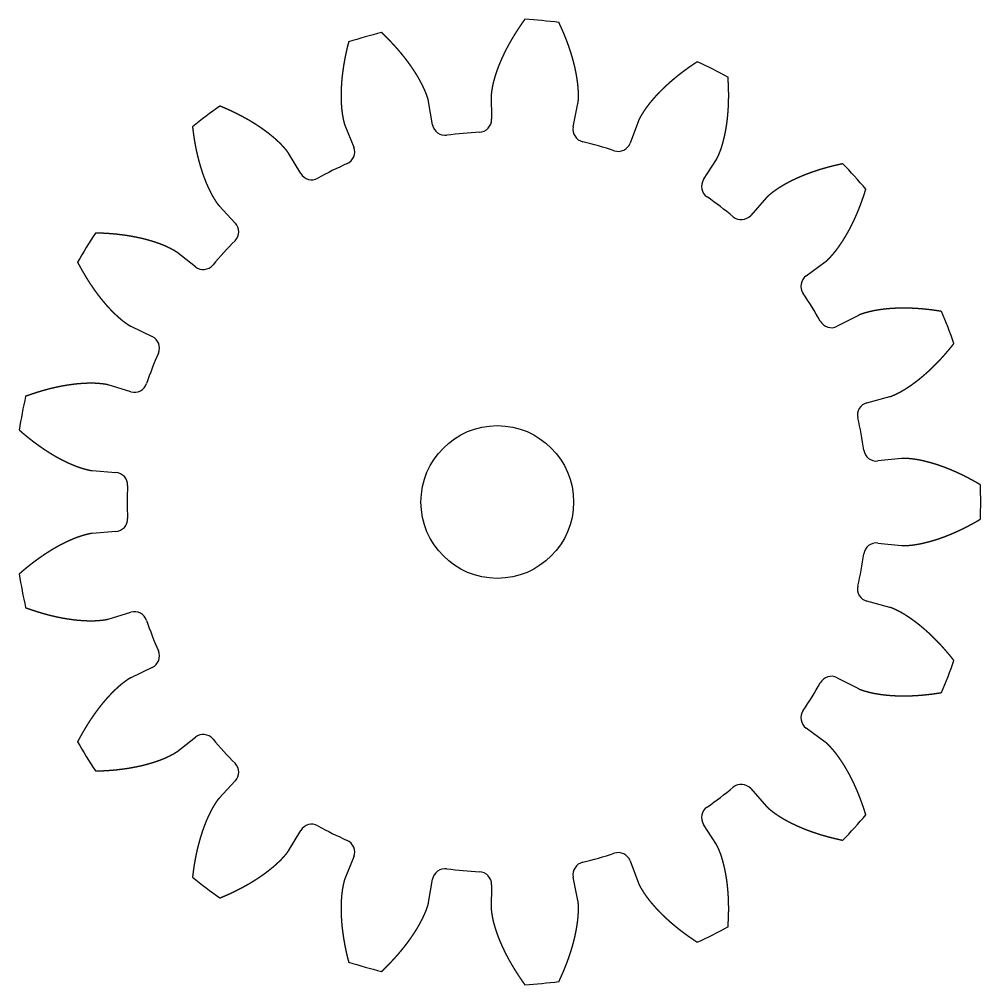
# Model space of a CAD drawing. Header units: millimetres. Extents: x -18.8 to 19, y -19 to 19.
import ezdxf

# ---------------------------------------------------------------- set-up
doc = ezdxf.new("R2010")
doc.units = ezdxf.units.MM
doc.layers.get('0').update_dxf_attribs({"linetype": 'CONTINUOUS'})

msp = doc.modelspace()

# ---------------------------------------------------------------- linework, layer by layer
for p, q in [((-0.238, 15.973), (-0.225, 15.039)), ((-2.542, 14.824), (-2.701, 15.745)), ((2.984, 14.741), (3.169, 15.657)), ((-5.992, 14.808), (-5.642, 13.942)), ((5.548, 14.98), (5.223, 14.105)), ((-7.726, 12.905), (-8.206, 13.706)), ((8.108, 12.668), (8.611, 13.455)), ((10.585, 11.965), (9.965, 11.265)), ((-10.937, 11.644), (-10.298, 10.962)), ((-11.866, 9.242), (-12.603, 9.816)), ((12.137, 8.883), (12.89, 9.436)), ((14.192, 7.333), (13.362, 6.905)), ((-14.405, 6.907), (-13.562, 6.502)), ((-14.403, 4.332), (-15.298, 4.6)), ((14.526, 3.899), (15.428, 4.142)), ((15.883, 1.711), (14.954, 1.612)), ((-15.927, 1.237), (-14.995, 1.164)), ((-14.995, -1.164), (-15.927, -1.237)), ((14.954, -1.612), (15.883, -1.711)), ((15.428, -4.142), (14.526, -3.899)), ((-15.298, -4.6), (-14.403, -4.332)), ((-13.562, -6.502), (-14.405, -6.907)), ((13.362, -6.905), (14.192, -7.333)), ((12.89, -9.436), (12.137, -8.883)), ((-12.603, -9.816), (-11.866, -9.242)), ((-10.298, -10.962), (-10.937, -11.644)), ((9.965, -11.265), (10.585, -11.965)), ((8.611, -13.455), (8.108, -12.668)), ((-8.206, -13.706), (-7.726, -12.905)), ((-5.642, -13.942), (-5.992, -14.808)), ((5.223, -14.105), (5.548, -14.98)), ((3.169, -15.657), (2.984, -14.741)), ((-2.701, -15.745), (-2.542, -14.824)), ((-0.225, -15.039), (-0.238, -15.973))]:
    msp.add_line(p, q)
msp.add_circle((0, 0), 3)
for centre, radius, start, end in [((0, 0), 19, 82.6732, 86.7386), ((0, 0), 19, 103.8496, 107.9151), ((0, 0), 19, 61.4967, 65.5621), ((0, 0), 19, 125.0261, 129.0916), ((-2.05, 14.909), 0.5, 189.7768, 277.8277), ((-0.725, 15.032), 0.5, -87.2394, 0.8115), ((0, 0), 14.549, 92.7606, 97.8277), ((3.475, 14.643), 0.5, 168.6003, 256.6512), ((0, 0), 14.549, 71.5841, 76.6512), ((4.754, 14.279), 0.5, 251.5841, 339.635), ((-6.106, 13.755), 0.5, -66.063, 21.9879), ((0, 0), 14.549, 113.937, 119.0041), ((0, 0), 19, 40.3202, 44.3857), ((-7.297, 13.162), 0.5, 210.9532, 299.0041), ((8.529, 12.399), 0.5, 147.4238, 235.4747), ((0, 0), 14.549, 50.4076, 55.4747), ((9.591, 11.597), 0.5, 230.4076, 318.4585), ((-10.662, 10.62), 0.5, -44.8865, 43.1644), ((0, 0), 19, 146.2026, 150.268), ((0, 0), 14.549, 135.1135, 140.1806), ((-11.559, 9.637), 0.5, 232.1297, 320.1806), ((12.432, 8.48), 0.5, 126.2474, 214.2983), ((0, 0), 14.549, 29.2312, 34.2983), ((0, 0), 19, 19.1437, 23.2092), ((13.133, 7.349), 0.5, 209.2312, 297.282), ((-13.779, 6.051), 0.5, -23.71, 64.3409), ((0, 0), 14.549, 156.29, 161.3571), ((-14.26, 4.811), 0.5, 253.3062, 341.3571), ((0, 0), 19, 167.379, 171.4445), ((14.656, 3.416), 0.5, 105.0709, 193.1218), ((0, 0), 14.549, 8.0547, 13.1218), ((14.901, 2.109), 0.5, 188.0547, 276.1056), ((-15.034, 0.665), 0.5, -2.5336, 85.5173), ((0, 0), 14.549, 177.4664, 182.5336), ((0, 0), 19, -2.0327, 2.0327), ((-15.034, -0.665), 0.5, -85.5173, 2.5336), ((14.901, -2.109), 0.5, 83.8944, 171.9453), ((0, 0), 14.549, 346.8782, 351.9453), ((0, 0), 19, 188.5555, 192.621), ((14.656, -3.416), 0.5, 166.8782, 254.9291), ((-14.26, -4.811), 0.5, 18.6429, 106.6938), ((0, 0), 14.549, 198.6429, 203.71), ((-13.779, -6.051), 0.5, -64.3409, 23.71), ((0, 0), 19, 336.7908, 340.8563), ((0, 0), 14.549, 325.7017, 330.7688), ((13.133, -7.349), 0.5, 62.718, 150.7688), ((12.432, -8.48), 0.5, 145.7017, 233.7526), ((0, 0), 19, 209.732, 213.7974), ((-11.559, -9.637), 0.5, 39.8194, 127.8703), ((0, 0), 14.549, 219.8194, 224.8865), ((-10.662, -10.62), 0.5, -43.1644, 44.8865), ((0, 0), 14.549, 304.5253, 309.5924), ((9.591, -11.597), 0.5, 41.5415, 129.5924), ((8.529, -12.399), 0.5, 124.5253, 212.5762), ((0, 0), 19, 315.6143, 319.6798), ((-7.297, -13.162), 0.5, 60.9959, 149.0468), ((0, 0), 14.549, 240.9959, 246.063), ((-6.106, -13.755), 0.5, -21.9879, 66.063), ((0, 0), 14.549, 283.3488, 288.4159), ((4.754, -14.279), 0.5, 20.365, 108.4159), ((-2.05, -14.909), 0.5, 82.1723, 170.2232), ((0, 0), 14.549, 262.1723, 267.2394), ((3.475, -14.643), 0.5, 103.3488, 191.3997), ((0, 0), 19, 230.9084, 234.9739), ((-0.725, -15.032), 0.5, -0.8115, 87.2394), ((0, 0), 19, 294.4379, 298.5033), ((0, 0), 19, 252.0849, 256.1504), ((0, 0), 19, 273.2614, 277.3268)]:
    msp.add_arc(centre, radius, start, end)
for points in [[(1.081, 18.969), (1.075, 18.961), (1.063, 18.945), (1.046, 18.921), (1.022, 18.888), (0.994, 18.847), (0.965, 18.807), (0.937, 18.766), (0.908, 18.725), (0.881, 18.684), (0.853, 18.643), (0.826, 18.601), (0.798, 18.56), (0.772, 18.519), (0.745, 18.477), (0.719, 18.436), (0.693, 18.394), (0.667, 18.353), (0.641, 18.311), (0.616, 18.269), (0.591, 18.227), (0.566, 18.185), (0.542, 18.143), (0.518, 18.101), (0.494, 18.059), (0.47, 18.017), (0.447, 17.975), (0.424, 17.932), (0.401, 17.89), (0.378, 17.848), (0.356, 17.805), (0.334, 17.763), (0.313, 17.72), (0.292, 17.677), (0.271, 17.634), (0.25, 17.592), (0.23, 17.549), (0.209, 17.506), (0.19, 17.463), (0.17, 17.42), (0.151, 17.377), (0.132, 17.334), (0.114, 17.29), (0.096, 17.247), (0.078, 17.204), (0.061, 17.16), (0.044, 17.117), (0.027, 17.073), (0.011, 17.03), (-0.005, 16.986), (-0.021, 16.943), (-0.036, 16.899), (-0.051, 16.855), (-0.065, 16.812), (-0.079, 16.768), (-0.092, 16.724), (-0.105, 16.68), (-0.118, 16.636), (-0.131, 16.592), (-0.142, 16.548), (-0.154, 16.504), (-0.164, 16.46), (-0.175, 16.416), (-0.184, 16.372), (-0.193, 16.328), (-0.201, 16.283), (-0.209, 16.239), (-0.217, 16.195), (-0.224, 16.151), (-0.23, 16.106), (-0.235, 16.062), (-0.237, 16.027), (-0.238, 16), (-0.238, 15.982), (-0.238, 15.973)], [(3.169, 15.657), (3.171, 15.666), (3.174, 15.684), (3.178, 15.71), (3.182, 15.745), (3.186, 15.79), (3.188, 15.834), (3.189, 15.879), (3.189, 15.924), (3.19, 15.969), (3.19, 16.014), (3.189, 16.059), (3.188, 16.104), (3.186, 16.15), (3.184, 16.195), (3.181, 16.24), (3.177, 16.286), (3.173, 16.331), (3.169, 16.377), (3.164, 16.422), (3.159, 16.468), (3.153, 16.513), (3.147, 16.559), (3.14, 16.605), (3.134, 16.65), (3.126, 16.696), (3.119, 16.742), (3.11, 16.788), (3.102, 16.834), (3.093, 16.879), (3.084, 16.925), (3.075, 16.971), (3.065, 17.017), (3.055, 17.063), (3.044, 17.109), (3.033, 17.154), (3.022, 17.2), (3.011, 17.246), (2.999, 17.292), (2.987, 17.338), (2.974, 17.384), (2.962, 17.43), (2.949, 17.476), (2.935, 17.522), (2.921, 17.567), (2.908, 17.613), (2.893, 17.659), (2.879, 17.705), (2.864, 17.751), (2.849, 17.797), (2.833, 17.842), (2.817, 17.888), (2.801, 17.934), (2.785, 17.98), (2.768, 18.026), (2.751, 18.071), (2.734, 18.117), (2.717, 18.163), (2.699, 18.208), (2.681, 18.254), (2.663, 18.3), (2.644, 18.345), (2.626, 18.391), (2.607, 18.436), (2.587, 18.482), (2.568, 18.527), (2.548, 18.573), (2.528, 18.618), (2.507, 18.664), (2.487, 18.709), (2.466, 18.754), (2.449, 18.791), (2.436, 18.818), (2.427, 18.836), (2.423, 18.845)], [(-2.701, 15.745), (-2.703, 15.754), (-2.706, 15.771), (-2.711, 15.797), (-2.72, 15.832), (-2.733, 15.874), (-2.748, 15.917), (-2.763, 15.959), (-2.778, 16.001), (-2.794, 16.043), (-2.811, 16.085), (-2.828, 16.127), (-2.845, 16.169), (-2.863, 16.21), (-2.881, 16.251), (-2.901, 16.293), (-2.921, 16.334), (-2.941, 16.375), (-2.961, 16.415), (-2.982, 16.456), (-3.004, 16.497), (-3.025, 16.537), (-3.047, 16.578), (-3.07, 16.618), (-3.093, 16.658), (-3.116, 16.698), (-3.14, 16.738), (-3.164, 16.778), (-3.188, 16.817), (-3.213, 16.857), (-3.238, 16.896), (-3.264, 16.936), (-3.289, 16.975), (-3.315, 17.014), (-3.342, 17.053), (-3.368, 17.092), (-3.395, 17.131), (-3.423, 17.169), (-3.45, 17.208), (-3.478, 17.246), (-3.506, 17.284), (-3.535, 17.323), (-3.563, 17.361), (-3.593, 17.399), (-3.622, 17.436), (-3.651, 17.474), (-3.681, 17.512), (-3.712, 17.549), (-3.742, 17.587), (-3.773, 17.624), (-3.804, 17.661), (-3.835, 17.698), (-3.866, 17.735), (-3.898, 17.772), (-3.93, 17.808), (-3.962, 17.845), (-3.995, 17.881), (-4.028, 17.918), (-4.061, 17.954), (-4.094, 17.99), (-4.127, 18.026), (-4.161, 18.062), (-4.195, 18.097), (-4.229, 18.133), (-4.264, 18.168), (-4.299, 18.204), (-4.334, 18.239), (-4.369, 18.274), (-4.404, 18.309), (-4.44, 18.344), (-4.476, 18.379), (-4.505, 18.406), (-4.526, 18.427), (-4.541, 18.441), (-4.548, 18.448)], [(-5.845, 18.079), (-5.847, 18.069), (-5.852, 18.05), (-5.86, 18.021), (-5.87, 17.982), (-5.882, 17.934), (-5.894, 17.885), (-5.906, 17.837), (-5.917, 17.788), (-5.928, 17.74), (-5.939, 17.692), (-5.95, 17.643), (-5.96, 17.595), (-5.97, 17.547), (-5.98, 17.499), (-5.99, 17.451), (-5.999, 17.402), (-6.008, 17.354), (-6.017, 17.306), (-6.025, 17.258), (-6.033, 17.21), (-6.041, 17.162), (-6.049, 17.114), (-6.056, 17.066), (-6.063, 17.018), (-6.07, 16.97), (-6.077, 16.922), (-6.083, 16.875), (-6.089, 16.827), (-6.094, 16.779), (-6.1, 16.731), (-6.105, 16.684), (-6.11, 16.636), (-6.114, 16.589), (-6.118, 16.541), (-6.122, 16.494), (-6.125, 16.447), (-6.129, 16.399), (-6.131, 16.352), (-6.134, 16.305), (-6.136, 16.258), (-6.138, 16.211), (-6.14, 16.164), (-6.141, 16.117), (-6.142, 16.07), (-6.142, 16.024), (-6.142, 15.977), (-6.142, 15.93), (-6.142, 15.884), (-6.141, 15.838), (-6.14, 15.791), (-6.138, 15.745), (-6.136, 15.699), (-6.134, 15.653), (-6.131, 15.607), (-6.127, 15.561), (-6.124, 15.516), (-6.12, 15.47), (-6.116, 15.425), (-6.111, 15.379), (-6.105, 15.334), (-6.099, 15.289), (-6.093, 15.244), (-6.086, 15.2), (-6.078, 15.155), (-6.07, 15.111), (-6.061, 15.067), (-6.052, 15.023), (-6.043, 14.979), (-6.033, 14.936), (-6.022, 14.893), (-6.011, 14.859), (-6.002, 14.833), (-5.995, 14.817), (-5.992, 14.808)], [(7.86, 17.298), (7.852, 17.292), (7.835, 17.282), (7.81, 17.265), (7.777, 17.243), (7.735, 17.216), (7.693, 17.188), (7.652, 17.16), (7.611, 17.132), (7.57, 17.104), (7.53, 17.076), (7.489, 17.047), (7.449, 17.018), (7.409, 16.989), (7.369, 16.96), (7.33, 16.931), (7.291, 16.902), (7.251, 16.872), (7.213, 16.843), (7.174, 16.813), (7.135, 16.783), (7.097, 16.753), (7.059, 16.723), (7.022, 16.692), (6.984, 16.661), (6.947, 16.631), (6.91, 16.6), (6.873, 16.568), (6.836, 16.537), (6.8, 16.506), (6.764, 16.474), (6.728, 16.442), (6.693, 16.41), (6.658, 16.378), (6.623, 16.346), (6.588, 16.313), (6.553, 16.281), (6.519, 16.248), (6.485, 16.215), (6.452, 16.182), (6.418, 16.149), (6.385, 16.115), (6.352, 16.082), (6.32, 16.048), (6.288, 16.014), (6.256, 15.98), (6.224, 15.945), (6.193, 15.911), (6.162, 15.876), (6.131, 15.841), (6.101, 15.806), (6.071, 15.771), (6.042, 15.735), (6.013, 15.7), (5.984, 15.664), (5.955, 15.628), (5.927, 15.592), (5.9, 15.555), (5.872, 15.519), (5.845, 15.482), (5.819, 15.445), (5.793, 15.408), (5.767, 15.37), (5.743, 15.333), (5.719, 15.295), (5.695, 15.256), (5.671, 15.218), (5.648, 15.179), (5.626, 15.141), (5.604, 15.102), (5.583, 15.062), (5.568, 15.03), (5.558, 15.005), (5.551, 14.989), (5.548, 14.98)], [(8.611, 13.455), (8.616, 13.463), (8.625, 13.478), (8.639, 13.501), (8.655, 13.533), (8.675, 13.573), (8.693, 13.614), (8.71, 13.655), (8.726, 13.697), (8.743, 13.738), (8.759, 13.781), (8.775, 13.823), (8.79, 13.865), (8.805, 13.908), (8.819, 13.951), (8.833, 13.995), (8.846, 14.038), (8.858, 14.082), (8.871, 14.126), (8.882, 14.17), (8.894, 14.215), (8.905, 14.259), (8.916, 14.304), (8.927, 14.349), (8.937, 14.394), (8.946, 14.439), (8.956, 14.485), (8.965, 14.53), (8.974, 14.576), (8.982, 14.622), (8.99, 14.668), (8.998, 14.714), (9.005, 14.761), (9.012, 14.807), (9.019, 14.854), (9.026, 14.9), (9.032, 14.947), (9.038, 14.994), (9.043, 15.041), (9.048, 15.088), (9.053, 15.136), (9.058, 15.183), (9.062, 15.23), (9.066, 15.278), (9.07, 15.326), (9.074, 15.374), (9.077, 15.422), (9.08, 15.47), (9.083, 15.518), (9.085, 15.566), (9.087, 15.614), (9.089, 15.663), (9.091, 15.711), (9.092, 15.76), (9.093, 15.808), (9.094, 15.857), (9.094, 15.906), (9.095, 15.955), (9.095, 16.004), (9.094, 16.053), (9.094, 16.102), (9.093, 16.151), (9.092, 16.2), (9.09, 16.25), (9.089, 16.299), (9.087, 16.349), (9.085, 16.398), (9.083, 16.448), (9.08, 16.498), (9.077, 16.547), (9.074, 16.597), (9.071, 16.637), (9.069, 16.667), (9.068, 16.687), (9.067, 16.697)], [(-8.206, 13.706), (-8.211, 13.714), (-8.22, 13.729), (-8.235, 13.751), (-8.256, 13.78), (-8.283, 13.815), (-8.312, 13.849), (-8.341, 13.883), (-8.371, 13.917), (-8.401, 13.95), (-8.432, 13.983), (-8.462, 14.016), (-8.494, 14.049), (-8.525, 14.081), (-8.558, 14.113), (-8.59, 14.145), (-8.624, 14.176), (-8.657, 14.207), (-8.691, 14.237), (-8.726, 14.268), (-8.76, 14.298), (-8.795, 14.328), (-8.83, 14.357), (-8.866, 14.387), (-8.902, 14.416), (-8.938, 14.445), (-8.974, 14.473), (-9.011, 14.502), (-9.048, 14.53), (-9.086, 14.558), (-9.123, 14.586), (-9.161, 14.613), (-9.199, 14.64), (-9.238, 14.668), (-9.276, 14.694), (-9.315, 14.721), (-9.354, 14.747), (-9.394, 14.773), (-9.433, 14.799), (-9.473, 14.825), (-9.513, 14.851), (-9.554, 14.876), (-9.594, 14.901), (-9.635, 14.926), (-9.676, 14.951), (-9.717, 14.975), (-9.759, 14.999), (-9.8, 15.023), (-9.842, 15.047), (-9.884, 15.071), (-9.927, 15.094), (-9.969, 15.118), (-10.012, 15.141), (-10.055, 15.163), (-10.098, 15.186), (-10.141, 15.208), (-10.185, 15.231), (-10.228, 15.253), (-10.272, 15.275), (-10.316, 15.296), (-10.36, 15.318), (-10.405, 15.339), (-10.449, 15.36), (-10.494, 15.381), (-10.539, 15.401), (-10.584, 15.422), (-10.63, 15.442), (-10.675, 15.462), (-10.721, 15.482), (-10.767, 15.501), (-10.813, 15.521), (-10.849, 15.536), (-10.877, 15.548), (-10.896, 15.555), (-10.905, 15.559)], [(-11.981, 14.747), (-11.98, 14.737), (-11.977, 14.717), (-11.974, 14.687), (-11.969, 14.647), (-11.963, 14.598), (-11.957, 14.548), (-11.95, 14.499), (-11.943, 14.45), (-11.936, 14.401), (-11.929, 14.352), (-11.922, 14.303), (-11.914, 14.254), (-11.906, 14.205), (-11.898, 14.157), (-11.889, 14.108), (-11.88, 14.06), (-11.871, 14.012), (-11.862, 13.964), (-11.853, 13.916), (-11.843, 13.868), (-11.833, 13.821), (-11.823, 13.773), (-11.812, 13.726), (-11.802, 13.679), (-11.791, 13.631), (-11.779, 13.584), (-11.768, 13.538), (-11.756, 13.491), (-11.744, 13.445), (-11.732, 13.398), (-11.719, 13.352), (-11.707, 13.306), (-11.694, 13.26), (-11.68, 13.214), (-11.667, 13.169), (-11.653, 13.123), (-11.639, 13.078), (-11.624, 13.033), (-11.61, 12.988), (-11.595, 12.943), (-11.58, 12.899), (-11.564, 12.855), (-11.548, 12.81), (-11.532, 12.766), (-11.516, 12.723), (-11.499, 12.679), (-11.482, 12.636), (-11.465, 12.593), (-11.447, 12.55), (-11.43, 12.507), (-11.411, 12.464), (-11.393, 12.422), (-11.374, 12.38), (-11.355, 12.338), (-11.335, 12.297), (-11.315, 12.256), (-11.295, 12.215), (-11.275, 12.174), (-11.254, 12.133), (-11.232, 12.093), (-11.211, 12.053), (-11.188, 12.014), (-11.165, 11.975), (-11.142, 11.936), (-11.118, 11.898), (-11.095, 11.86), (-11.07, 11.822), (-11.046, 11.785), (-11.021, 11.748), (-10.995, 11.712), (-10.973, 11.684), (-10.955, 11.664), (-10.943, 11.65), (-10.937, 11.644)], [(13.578, 13.29), (13.568, 13.288), (13.549, 13.284), (13.519, 13.278), (13.48, 13.27), (13.432, 13.259), (13.383, 13.248), (13.334, 13.237), (13.286, 13.226), (13.238, 13.214), (13.19, 13.202), (13.142, 13.19), (13.094, 13.178), (13.046, 13.166), (12.999, 13.153), (12.951, 13.14), (12.904, 13.127), (12.857, 13.114), (12.81, 13.1), (12.763, 13.086), (12.716, 13.072), (12.67, 13.058), (12.623, 13.043), (12.577, 13.028), (12.531, 13.013), (12.485, 12.998), (12.44, 12.983), (12.394, 12.967), (12.349, 12.951), (12.304, 12.935), (12.259, 12.918), (12.214, 12.901), (12.169, 12.884), (12.124, 12.867), (12.08, 12.85), (12.036, 12.832), (11.992, 12.814), (11.948, 12.796), (11.905, 12.777), (11.862, 12.759), (11.818, 12.74), (11.775, 12.72), (11.733, 12.701), (11.69, 12.681), (11.648, 12.661), (11.606, 12.641), (11.564, 12.62), (11.522, 12.599), (11.481, 12.578), (11.44, 12.557), (11.399, 12.535), (11.358, 12.513), (11.318, 12.49), (11.278, 12.468), (11.238, 12.445), (11.199, 12.421), (11.159, 12.398), (11.12, 12.374), (11.082, 12.35), (11.043, 12.325), (11.005, 12.3), (10.968, 12.275), (10.93, 12.249), (10.894, 12.223), (10.857, 12.196), (10.821, 12.169), (10.786, 12.142), (10.75, 12.114), (10.715, 12.086), (10.681, 12.058), (10.647, 12.028), (10.622, 12.004), (10.603, 11.984), (10.591, 11.971), (10.585, 11.965)], [(12.89, 9.436), (12.897, 9.441), (12.912, 9.452), (12.933, 9.469), (12.96, 9.492), (12.992, 9.523), (13.023, 9.554), (13.054, 9.587), (13.085, 9.619), (13.115, 9.652), (13.146, 9.686), (13.176, 9.719), (13.205, 9.754), (13.235, 9.788), (13.263, 9.823), (13.292, 9.859), (13.32, 9.895), (13.347, 9.931), (13.375, 9.968), (13.402, 10.005), (13.428, 10.042), (13.455, 10.079), (13.481, 10.117), (13.507, 10.155), (13.533, 10.194), (13.558, 10.233), (13.584, 10.272), (13.609, 10.311), (13.633, 10.35), (13.658, 10.39), (13.682, 10.43), (13.706, 10.47), (13.729, 10.511), (13.753, 10.552), (13.776, 10.592), (13.799, 10.634), (13.821, 10.675), (13.844, 10.717), (13.866, 10.759), (13.888, 10.801), (13.91, 10.843), (13.931, 10.886), (13.952, 10.928), (13.973, 10.971), (13.994, 11.014), (14.015, 11.058), (14.035, 11.101), (14.055, 11.145), (14.075, 11.189), (14.095, 11.233), (14.114, 11.277), (14.133, 11.322), (14.152, 11.366), (14.171, 11.411), (14.19, 11.456), (14.208, 11.501), (14.226, 11.547), (14.244, 11.592), (14.262, 11.638), (14.279, 11.684), (14.296, 11.73), (14.313, 11.776), (14.33, 11.822), (14.347, 11.869), (14.363, 11.915), (14.379, 11.962), (14.395, 12.009), (14.411, 12.056), (14.426, 12.103), (14.442, 12.151), (14.457, 12.198), (14.469, 12.237), (14.478, 12.265), (14.483, 12.285), (14.486, 12.294)], [(-12.603, 9.816), (-12.61, 9.821), (-12.625, 9.832), (-12.646, 9.848), (-12.676, 9.867), (-12.714, 9.89), (-12.754, 9.912), (-12.793, 9.932), (-12.833, 9.953), (-12.873, 9.973), (-12.914, 9.993), (-12.954, 10.013), (-12.995, 10.032), (-13.036, 10.051), (-13.078, 10.069), (-13.12, 10.086), (-13.162, 10.103), (-13.205, 10.12), (-13.247, 10.136), (-13.29, 10.152), (-13.334, 10.168), (-13.377, 10.183), (-13.42, 10.198), (-13.464, 10.213), (-13.508, 10.227), (-13.552, 10.241), (-13.597, 10.254), (-13.641, 10.267), (-13.686, 10.28), (-13.731, 10.293), (-13.776, 10.305), (-13.821, 10.317), (-13.867, 10.329), (-13.912, 10.34), (-13.958, 10.351), (-14.004, 10.362), (-14.05, 10.372), (-14.096, 10.382), (-14.143, 10.392), (-14.189, 10.402), (-14.236, 10.411), (-14.282, 10.42), (-14.329, 10.429), (-14.376, 10.437), (-14.423, 10.446), (-14.471, 10.454), (-14.518, 10.461), (-14.566, 10.469), (-14.613, 10.476), (-14.661, 10.483), (-14.709, 10.489), (-14.757, 10.495), (-14.805, 10.502), (-14.853, 10.507), (-14.902, 10.513), (-14.95, 10.518), (-14.999, 10.523), (-15.048, 10.528), (-15.096, 10.532), (-15.145, 10.537), (-15.194, 10.541), (-15.243, 10.544), (-15.292, 10.548), (-15.342, 10.551), (-15.391, 10.554), (-15.441, 10.557), (-15.49, 10.559), (-15.54, 10.561), (-15.589, 10.563), (-15.639, 10.565), (-15.689, 10.567), (-15.729, 10.568), (-15.759, 10.568), (-15.779, 10.569), (-15.789, 10.569)], [(-16.499, 9.423), (-16.494, 9.414), (-16.485, 9.396), (-16.471, 9.37), (-16.452, 9.334), (-16.429, 9.29), (-16.405, 9.247), (-16.381, 9.203), (-16.357, 9.159), (-16.332, 9.116), (-16.308, 9.073), (-16.283, 9.03), (-16.258, 8.988), (-16.233, 8.945), (-16.208, 8.903), (-16.183, 8.861), (-16.157, 8.819), (-16.131, 8.777), (-16.105, 8.736), (-16.079, 8.695), (-16.053, 8.654), (-16.027, 8.613), (-16, 8.572), (-15.973, 8.532), (-15.946, 8.492), (-15.919, 8.452), (-15.891, 8.412), (-15.864, 8.372), (-15.836, 8.333), (-15.808, 8.294), (-15.78, 8.255), (-15.751, 8.217), (-15.723, 8.178), (-15.694, 8.14), (-15.665, 8.103), (-15.636, 8.065), (-15.607, 8.028), (-15.577, 7.991), (-15.548, 7.954), (-15.518, 7.917), (-15.488, 7.881), (-15.457, 7.845), (-15.427, 7.809), (-15.396, 7.774), (-15.365, 7.738), (-15.334, 7.704), (-15.303, 7.669), (-15.271, 7.635), (-15.24, 7.601), (-15.208, 7.567), (-15.176, 7.534), (-15.143, 7.501), (-15.111, 7.468), (-15.078, 7.436), (-15.045, 7.404), (-15.012, 7.372), (-14.978, 7.341), (-14.945, 7.31), (-14.911, 7.279), (-14.877, 7.249), (-14.842, 7.219), (-14.808, 7.19), (-14.773, 7.161), (-14.737, 7.133), (-14.702, 7.105), (-14.666, 7.078), (-14.63, 7.051), (-14.594, 7.025), (-14.557, 6.999), (-14.52, 6.973), (-14.483, 6.949), (-14.452, 6.931), (-14.429, 6.918), (-14.413, 6.911), (-14.405, 6.907)], [(17.462, 7.488), (17.452, 7.489), (17.433, 7.493), (17.403, 7.498), (17.364, 7.504), (17.314, 7.512), (17.265, 7.519), (17.216, 7.526), (17.167, 7.533), (17.117, 7.54), (17.068, 7.546), (17.019, 7.552), (16.97, 7.558), (16.921, 7.564), (16.872, 7.569), (16.823, 7.574), (16.775, 7.579), (16.726, 7.584), (16.677, 7.588), (16.628, 7.592), (16.58, 7.596), (16.531, 7.599), (16.483, 7.602), (16.434, 7.605), (16.386, 7.608), (16.338, 7.61), (16.289, 7.612), (16.241, 7.614), (16.193, 7.615), (16.145, 7.617), (16.097, 7.618), (16.049, 7.618), (16.002, 7.618), (15.954, 7.618), (15.906, 7.618), (15.859, 7.618), (15.811, 7.617), (15.764, 7.616), (15.717, 7.614), (15.669, 7.612), (15.622, 7.61), (15.575, 7.608), (15.529, 7.605), (15.482, 7.602), (15.435, 7.598), (15.388, 7.594), (15.342, 7.59), (15.296, 7.586), (15.249, 7.581), (15.203, 7.576), (15.157, 7.571), (15.111, 7.565), (15.066, 7.558), (15.02, 7.552), (14.975, 7.545), (14.93, 7.537), (14.884, 7.529), (14.839, 7.521), (14.795, 7.513), (14.75, 7.504), (14.705, 7.494), (14.661, 7.484), (14.617, 7.473), (14.573, 7.462), (14.53, 7.45), (14.487, 7.438), (14.443, 7.425), (14.4, 7.413), (14.358, 7.399), (14.315, 7.385), (14.273, 7.37), (14.241, 7.356), (14.216, 7.345), (14.2, 7.337), (14.192, 7.333)], [(15.428, 4.142), (15.437, 4.145), (15.454, 4.149), (15.48, 4.157), (15.513, 4.169), (15.555, 4.186), (15.595, 4.205), (15.636, 4.224), (15.676, 4.243), (15.717, 4.263), (15.757, 4.283), (15.797, 4.303), (15.837, 4.325), (15.877, 4.346), (15.916, 4.369), (15.955, 4.392), (15.995, 4.415), (16.033, 4.439), (16.072, 4.463), (16.111, 4.488), (16.149, 4.513), (16.188, 4.538), (16.226, 4.564), (16.264, 4.59), (16.302, 4.617), (16.339, 4.644), (16.377, 4.671), (16.414, 4.699), (16.452, 4.726), (16.489, 4.755), (16.526, 4.783), (16.562, 4.812), (16.599, 4.841), (16.636, 4.871), (16.672, 4.901), (16.708, 4.931), (16.744, 4.961), (16.78, 4.992), (16.816, 5.023), (16.852, 5.055), (16.887, 5.086), (16.923, 5.118), (16.958, 5.15), (16.993, 5.183), (17.028, 5.215), (17.063, 5.248), (17.097, 5.281), (17.132, 5.315), (17.166, 5.349), (17.201, 5.383), (17.235, 5.417), (17.269, 5.451), (17.303, 5.486), (17.336, 5.521), (17.37, 5.557), (17.403, 5.592), (17.436, 5.628), (17.47, 5.664), (17.503, 5.7), (17.535, 5.736), (17.568, 5.773), (17.601, 5.81), (17.633, 5.847), (17.665, 5.885), (17.697, 5.922), (17.729, 5.96), (17.761, 5.998), (17.793, 6.036), (17.825, 6.075), (17.856, 6.113), (17.887, 6.152), (17.912, 6.184), (17.931, 6.207), (17.943, 6.223), (17.949, 6.231)], [(-15.298, 4.6), (-15.307, 4.603), (-15.324, 4.608), (-15.35, 4.614), (-15.385, 4.622), (-15.429, 4.629), (-15.473, 4.635), (-15.517, 4.64), (-15.562, 4.645), (-15.607, 4.649), (-15.651, 4.654), (-15.696, 4.657), (-15.742, 4.66), (-15.787, 4.663), (-15.832, 4.664), (-15.878, 4.666), (-15.923, 4.666), (-15.969, 4.666), (-16.014, 4.666), (-16.06, 4.665), (-16.106, 4.665), (-16.152, 4.663), (-16.198, 4.661), (-16.244, 4.659), (-16.29, 4.656), (-16.337, 4.653), (-16.383, 4.65), (-16.429, 4.646), (-16.476, 4.642), (-16.522, 4.638), (-16.568, 4.633), (-16.615, 4.628), (-16.661, 4.622), (-16.708, 4.616), (-16.755, 4.61), (-16.801, 4.603), (-16.848, 4.596), (-16.895, 4.589), (-16.942, 4.582), (-16.988, 4.574), (-17.035, 4.566), (-17.082, 4.557), (-17.129, 4.548), (-17.176, 4.539), (-17.223, 4.53), (-17.27, 4.52), (-17.317, 4.51), (-17.364, 4.5), (-17.411, 4.489), (-17.458, 4.478), (-17.505, 4.467), (-17.552, 4.456), (-17.599, 4.444), (-17.646, 4.432), (-17.693, 4.42), (-17.74, 4.407), (-17.787, 4.394), (-17.835, 4.381), (-17.882, 4.368), (-17.929, 4.354), (-17.976, 4.34), (-18.023, 4.326), (-18.07, 4.311), (-18.117, 4.296), (-18.164, 4.281), (-18.211, 4.266), (-18.258, 4.251), (-18.306, 4.235), (-18.353, 4.219), (-18.4, 4.202), (-18.447, 4.186), (-18.484, 4.172), (-18.513, 4.162), (-18.531, 4.155), (-18.541, 4.152)], [(-18.789, 2.827), (-18.781, 2.82), (-18.766, 2.807), (-18.743, 2.787), (-18.713, 2.761), (-18.675, 2.728), (-18.637, 2.696), (-18.599, 2.664), (-18.561, 2.632), (-18.523, 2.601), (-18.484, 2.569), (-18.446, 2.538), (-18.407, 2.508), (-18.369, 2.477), (-18.33, 2.447), (-18.291, 2.417), (-18.252, 2.387), (-18.213, 2.357), (-18.174, 2.328), (-18.134, 2.299), (-18.095, 2.27), (-18.056, 2.242), (-18.016, 2.214), (-17.976, 2.186), (-17.937, 2.158), (-17.897, 2.13), (-17.857, 2.103), (-17.817, 2.076), (-17.777, 2.05), (-17.737, 2.024), (-17.696, 1.998), (-17.656, 1.972), (-17.615, 1.946), (-17.575, 1.921), (-17.534, 1.896), (-17.494, 1.872), (-17.453, 1.848), (-17.412, 1.824), (-17.371, 1.8), (-17.33, 1.777), (-17.289, 1.754), (-17.247, 1.731), (-17.206, 1.709), (-17.165, 1.687), (-17.123, 1.665), (-17.082, 1.644), (-17.04, 1.623), (-16.998, 1.602), (-16.956, 1.582), (-16.914, 1.562), (-16.872, 1.543), (-16.83, 1.524), (-16.788, 1.505), (-16.746, 1.487), (-16.704, 1.469), (-16.661, 1.451), (-16.619, 1.434), (-16.576, 1.417), (-16.533, 1.401), (-16.491, 1.385), (-16.448, 1.37), (-16.405, 1.355), (-16.362, 1.341), (-16.319, 1.327), (-16.276, 1.315), (-16.232, 1.302), (-16.189, 1.29), (-16.146, 1.279), (-16.102, 1.267), (-16.059, 1.257), (-16.015, 1.248), (-15.98, 1.242), (-15.954, 1.239), (-15.936, 1.237), (-15.927, 1.237)], [(18.988, 0.674), (18.979, 0.679), (18.962, 0.689), (18.936, 0.705), (18.902, 0.725), (18.859, 0.75), (18.815, 0.774), (18.772, 0.799), (18.729, 0.823), (18.685, 0.847), (18.642, 0.871), (18.598, 0.894), (18.555, 0.917), (18.511, 0.94), (18.467, 0.963), (18.423, 0.985), (18.38, 1.008), (18.336, 1.029), (18.292, 1.051), (18.248, 1.072), (18.204, 1.093), (18.16, 1.114), (18.116, 1.135), (18.072, 1.155), (18.028, 1.175), (17.984, 1.194), (17.939, 1.214), (17.895, 1.233), (17.851, 1.251), (17.806, 1.27), (17.762, 1.288), (17.718, 1.306), (17.673, 1.324), (17.629, 1.341), (17.584, 1.358), (17.54, 1.374), (17.495, 1.391), (17.45, 1.407), (17.406, 1.422), (17.361, 1.438), (17.317, 1.453), (17.272, 1.467), (17.227, 1.482), (17.182, 1.496), (17.138, 1.509), (17.093, 1.523), (17.048, 1.536), (17.003, 1.548), (16.958, 1.56), (16.913, 1.572), (16.869, 1.584), (16.824, 1.595), (16.779, 1.606), (16.734, 1.616), (16.689, 1.626), (16.644, 1.635), (16.599, 1.644), (16.554, 1.653), (16.509, 1.661), (16.465, 1.669), (16.42, 1.676), (16.375, 1.683), (16.33, 1.688), (16.285, 1.694), (16.24, 1.698), (16.195, 1.703), (16.15, 1.706), (16.106, 1.71), (16.061, 1.713), (16.016, 1.715), (15.972, 1.716), (15.936, 1.715), (15.91, 1.713), (15.892, 1.712), (15.883, 1.711)], [(15.883, -1.711), (15.892, -1.712), (15.91, -1.713), (15.936, -1.715), (15.972, -1.716), (16.016, -1.715), (16.061, -1.713), (16.106, -1.71), (16.15, -1.706), (16.195, -1.703), (16.24, -1.698), (16.285, -1.694), (16.33, -1.688), (16.375, -1.683), (16.42, -1.676), (16.465, -1.669), (16.509, -1.661), (16.554, -1.653), (16.599, -1.644), (16.644, -1.635), (16.689, -1.626), (16.734, -1.616), (16.779, -1.606), (16.824, -1.595), (16.869, -1.584), (16.913, -1.572), (16.958, -1.56), (17.003, -1.548), (17.048, -1.536), (17.093, -1.523), (17.138, -1.509), (17.182, -1.496), (17.227, -1.482), (17.272, -1.467), (17.317, -1.453), (17.361, -1.438), (17.406, -1.422), (17.45, -1.407), (17.495, -1.391), (17.54, -1.374), (17.584, -1.358), (17.629, -1.341), (17.673, -1.324), (17.718, -1.306), (17.762, -1.288), (17.806, -1.27), (17.851, -1.251), (17.895, -1.233), (17.939, -1.214), (17.984, -1.194), (18.028, -1.175), (18.072, -1.155), (18.116, -1.135), (18.16, -1.114), (18.204, -1.093), (18.248, -1.072), (18.292, -1.051), (18.336, -1.029), (18.38, -1.008), (18.423, -0.985), (18.467, -0.963), (18.511, -0.94), (18.555, -0.917), (18.598, -0.894), (18.642, -0.871), (18.685, -0.847), (18.729, -0.823), (18.772, -0.799), (18.815, -0.774), (18.859, -0.75), (18.902, -0.725), (18.936, -0.705), (18.962, -0.689), (18.979, -0.679), (18.988, -0.674)], [(-15.927, -1.237), (-15.936, -1.237), (-15.954, -1.239), (-15.98, -1.242), (-16.015, -1.248), (-16.059, -1.257), (-16.102, -1.267), (-16.146, -1.279), (-16.189, -1.29), (-16.232, -1.302), (-16.276, -1.315), (-16.319, -1.327), (-16.362, -1.341), (-16.405, -1.355), (-16.448, -1.37), (-16.491, -1.385), (-16.533, -1.401), (-16.576, -1.417), (-16.619, -1.434), (-16.661, -1.451), (-16.704, -1.469), (-16.746, -1.487), (-16.788, -1.505), (-16.83, -1.524), (-16.872, -1.543), (-16.914, -1.562), (-16.956, -1.582), (-16.998, -1.602), (-17.04, -1.623), (-17.082, -1.644), (-17.123, -1.665), (-17.165, -1.687), (-17.206, -1.709), (-17.247, -1.731), (-17.289, -1.754), (-17.33, -1.777), (-17.371, -1.8), (-17.412, -1.824), (-17.453, -1.848), (-17.494, -1.872), (-17.534, -1.896), (-17.575, -1.921), (-17.615, -1.946), (-17.656, -1.972), (-17.696, -1.998), (-17.737, -2.024), (-17.777, -2.05), (-17.817, -2.076), (-17.857, -2.103), (-17.897, -2.13), (-17.937, -2.158), (-17.976, -2.186), (-18.016, -2.214), (-18.056, -2.242), (-18.095, -2.27), (-18.134, -2.299), (-18.174, -2.328), (-18.213, -2.357), (-18.252, -2.387), (-18.291, -2.417), (-18.33, -2.447), (-18.369, -2.477), (-18.407, -2.508), (-18.446, -2.538), (-18.484, -2.569), (-18.523, -2.601), (-18.561, -2.632), (-18.599, -2.664), (-18.637, -2.696), (-18.675, -2.728), (-18.713, -2.761), (-18.743, -2.787), (-18.766, -2.807), (-18.781, -2.82), (-18.789, -2.827)], [(-18.541, -4.152), (-18.531, -4.155), (-18.513, -4.162), (-18.484, -4.172), (-18.447, -4.186), (-18.4, -4.202), (-18.353, -4.219), (-18.306, -4.235), (-18.258, -4.251), (-18.211, -4.266), (-18.164, -4.281), (-18.117, -4.296), (-18.07, -4.311), (-18.023, -4.326), (-17.976, -4.34), (-17.929, -4.354), (-17.882, -4.368), (-17.835, -4.381), (-17.787, -4.394), (-17.74, -4.407), (-17.693, -4.42), (-17.646, -4.432), (-17.599, -4.444), (-17.552, -4.456), (-17.505, -4.467), (-17.458, -4.478), (-17.411, -4.489), (-17.364, -4.5), (-17.317, -4.51), (-17.27, -4.52), (-17.223, -4.53), (-17.176, -4.539), (-17.129, -4.548), (-17.082, -4.557), (-17.035, -4.566), (-16.988, -4.574), (-16.942, -4.582), (-16.895, -4.589), (-16.848, -4.596), (-16.801, -4.603), (-16.755, -4.61), (-16.708, -4.616), (-16.661, -4.622), (-16.615, -4.628), (-16.568, -4.633), (-16.522, -4.638), (-16.476, -4.642), (-16.429, -4.646), (-16.383, -4.65), (-16.337, -4.653), (-16.29, -4.656), (-16.244, -4.659), (-16.198, -4.661), (-16.152, -4.663), (-16.106, -4.665), (-16.06, -4.665), (-16.014, -4.666), (-15.969, -4.666), (-15.923, -4.666), (-15.878, -4.666), (-15.832, -4.664), (-15.787, -4.663), (-15.742, -4.66), (-15.696, -4.657), (-15.651, -4.654), (-15.607, -4.649), (-15.562, -4.645), (-15.517, -4.64), (-15.473, -4.635), (-15.429, -4.629), (-15.385, -4.622), (-15.35, -4.614), (-15.324, -4.608), (-15.307, -4.603), (-15.298, -4.6)], [(17.949, -6.231), (17.943, -6.223), (17.931, -6.207), (17.912, -6.184), (17.887, -6.152), (17.856, -6.113), (17.825, -6.075), (17.793, -6.036), (17.761, -5.998), (17.729, -5.96), (17.697, -5.922), (17.665, -5.885), (17.633, -5.847), (17.601, -5.81), (17.568, -5.773), (17.535, -5.736), (17.503, -5.7), (17.47, -5.664), (17.436, -5.628), (17.403, -5.592), (17.37, -5.557), (17.336, -5.521), (17.303, -5.486), (17.269, -5.451), (17.235, -5.417), (17.201, -5.383), (17.166, -5.349), (17.132, -5.315), (17.097, -5.281), (17.063, -5.248), (17.028, -5.215), (16.993, -5.183), (16.958, -5.15), (16.923, -5.118), (16.887, -5.086), (16.852, -5.055), (16.816, -5.023), (16.78, -4.992), (16.744, -4.961), (16.708, -4.931), (16.672, -4.901), (16.636, -4.871), (16.599, -4.841), (16.562, -4.812), (16.526, -4.783), (16.489, -4.755), (16.452, -4.726), (16.414, -4.699), (16.377, -4.671), (16.339, -4.644), (16.302, -4.617), (16.264, -4.59), (16.226, -4.564), (16.188, -4.538), (16.149, -4.513), (16.111, -4.488), (16.072, -4.463), (16.033, -4.439), (15.995, -4.415), (15.955, -4.392), (15.916, -4.369), (15.877, -4.346), (15.837, -4.325), (15.797, -4.303), (15.757, -4.283), (15.717, -4.263), (15.676, -4.243), (15.636, -4.224), (15.595, -4.205), (15.555, -4.186), (15.513, -4.169), (15.48, -4.157), (15.454, -4.149), (15.437, -4.145), (15.428, -4.142)], [(-14.405, -6.907), (-14.413, -6.911), (-14.429, -6.918), (-14.452, -6.931), (-14.483, -6.949), (-14.52, -6.973), (-14.557, -6.999), (-14.594, -7.025), (-14.63, -7.051), (-14.666, -7.078), (-14.702, -7.105), (-14.737, -7.133), (-14.773, -7.161), (-14.808, -7.19), (-14.842, -7.219), (-14.877, -7.249), (-14.911, -7.279), (-14.945, -7.31), (-14.978, -7.341), (-15.012, -7.372), (-15.045, -7.404), (-15.078, -7.436), (-15.111, -7.468), (-15.143, -7.501), (-15.176, -7.534), (-15.208, -7.567), (-15.24, -7.601), (-15.271, -7.635), (-15.303, -7.669), (-15.334, -7.704), (-15.365, -7.738), (-15.396, -7.774), (-15.427, -7.809), (-15.457, -7.845), (-15.488, -7.881), (-15.518, -7.917), (-15.548, -7.954), (-15.577, -7.991), (-15.607, -8.028), (-15.636, -8.065), (-15.665, -8.103), (-15.694, -8.14), (-15.723, -8.178), (-15.751, -8.217), (-15.78, -8.255), (-15.808, -8.294), (-15.836, -8.333), (-15.864, -8.372), (-15.891, -8.412), (-15.919, -8.452), (-15.946, -8.492), (-15.973, -8.532), (-16, -8.572), (-16.027, -8.613), (-16.053, -8.654), (-16.079, -8.695), (-16.105, -8.736), (-16.131, -8.777), (-16.157, -8.819), (-16.183, -8.861), (-16.208, -8.903), (-16.233, -8.945), (-16.258, -8.988), (-16.283, -9.03), (-16.308, -9.073), (-16.332, -9.116), (-16.357, -9.159), (-16.381, -9.203), (-16.405, -9.247), (-16.429, -9.29), (-16.452, -9.334), (-16.471, -9.37), (-16.485, -9.396), (-16.494, -9.414), (-16.499, -9.423)], [(14.192, -7.333), (14.2, -7.337), (14.216, -7.345), (14.241, -7.356), (14.273, -7.37), (14.315, -7.385), (14.358, -7.399), (14.4, -7.413), (14.443, -7.425), (14.487, -7.438), (14.53, -7.45), (14.573, -7.462), (14.617, -7.473), (14.661, -7.484), (14.705, -7.494), (14.75, -7.504), (14.795, -7.513), (14.839, -7.521), (14.884, -7.529), (14.93, -7.537), (14.975, -7.545), (15.02, -7.552), (15.066, -7.558), (15.111, -7.565), (15.157, -7.571), (15.203, -7.576), (15.249, -7.581), (15.296, -7.586), (15.342, -7.59), (15.388, -7.594), (15.435, -7.598), (15.482, -7.602), (15.529, -7.605), (15.575, -7.608), (15.622, -7.61), (15.669, -7.612), (15.717, -7.614), (15.764, -7.616), (15.811, -7.617), (15.859, -7.618), (15.906, -7.618), (15.954, -7.618), (16.002, -7.618), (16.049, -7.618), (16.097, -7.618), (16.145, -7.617), (16.193, -7.615), (16.241, -7.614), (16.289, -7.612), (16.338, -7.61), (16.386, -7.608), (16.434, -7.605), (16.483, -7.602), (16.531, -7.599), (16.58, -7.596), (16.628, -7.592), (16.677, -7.588), (16.726, -7.584), (16.775, -7.579), (16.823, -7.574), (16.872, -7.569), (16.921, -7.564), (16.97, -7.558), (17.019, -7.552), (17.068, -7.546), (17.117, -7.54), (17.167, -7.533), (17.216, -7.526), (17.265, -7.519), (17.314, -7.512), (17.364, -7.504), (17.403, -7.498), (17.433, -7.493), (17.452, -7.489), (17.462, -7.488)], [(14.486, -12.294), (14.483, -12.285), (14.478, -12.265), (14.469, -12.237), (14.457, -12.198), (14.442, -12.151), (14.426, -12.103), (14.411, -12.056), (14.395, -12.009), (14.379, -11.962), (14.363, -11.915), (14.347, -11.869), (14.33, -11.822), (14.313, -11.776), (14.296, -11.73), (14.279, -11.684), (14.262, -11.638), (14.244, -11.592), (14.226, -11.547), (14.208, -11.501), (14.19, -11.456), (14.171, -11.411), (14.152, -11.366), (14.133, -11.322), (14.114, -11.277), (14.095, -11.233), (14.075, -11.189), (14.055, -11.145), (14.035, -11.101), (14.015, -11.058), (13.994, -11.014), (13.973, -10.971), (13.952, -10.928), (13.931, -10.886), (13.91, -10.843), (13.888, -10.801), (13.866, -10.759), (13.844, -10.717), (13.821, -10.675), (13.799, -10.634), (13.776, -10.592), (13.753, -10.552), (13.729, -10.511), (13.706, -10.47), (13.682, -10.43), (13.658, -10.39), (13.633, -10.35), (13.609, -10.311), (13.584, -10.272), (13.558, -10.233), (13.533, -10.194), (13.507, -10.155), (13.481, -10.117), (13.455, -10.079), (13.428, -10.042), (13.402, -10.005), (13.375, -9.968), (13.347, -9.931), (13.32, -9.895), (13.292, -9.859), (13.263, -9.823), (13.235, -9.788), (13.205, -9.754), (13.176, -9.719), (13.146, -9.686), (13.115, -9.652), (13.085, -9.619), (13.054, -9.587), (13.023, -9.554), (12.992, -9.523), (12.96, -9.492), (12.933, -9.469), (12.912, -9.452), (12.897, -9.441), (12.89, -9.436)], [(-15.789, -10.569), (-15.779, -10.569), (-15.759, -10.568), (-15.729, -10.568), (-15.689, -10.567), (-15.639, -10.565), (-15.589, -10.563), (-15.54, -10.561), (-15.49, -10.559), (-15.441, -10.557), (-15.391, -10.554), (-15.342, -10.551), (-15.292, -10.548), (-15.243, -10.544), (-15.194, -10.541), (-15.145, -10.537), (-15.096, -10.532), (-15.048, -10.528), (-14.999, -10.523), (-14.95, -10.518), (-14.902, -10.513), (-14.853, -10.507), (-14.805, -10.502), (-14.757, -10.495), (-14.709, -10.489), (-14.661, -10.483), (-14.613, -10.476), (-14.566, -10.469), (-14.518, -10.461), (-14.471, -10.454), (-14.423, -10.446), (-14.376, -10.437), (-14.329, -10.429), (-14.282, -10.42), (-14.236, -10.411), (-14.189, -10.402), (-14.143, -10.392), (-14.096, -10.382), (-14.05, -10.372), (-14.004, -10.362), (-13.958, -10.351), (-13.912, -10.34), (-13.867, -10.329), (-13.821, -10.317), (-13.776, -10.305), (-13.731, -10.293), (-13.686, -10.28), (-13.641, -10.267), (-13.597, -10.254), (-13.552, -10.241), (-13.508, -10.227), (-13.464, -10.213), (-13.42, -10.198), (-13.377, -10.183), (-13.334, -10.168), (-13.29, -10.152), (-13.247, -10.136), (-13.205, -10.12), (-13.162, -10.103), (-13.12, -10.086), (-13.078, -10.069), (-13.036, -10.051), (-12.995, -10.032), (-12.954, -10.013), (-12.914, -9.993), (-12.873, -9.973), (-12.833, -9.953), (-12.793, -9.932), (-12.754, -9.912), (-12.714, -9.89), (-12.676, -9.867), (-12.646, -9.848), (-12.625, -9.832), (-12.61, -9.821), (-12.603, -9.816)], [(-10.937, -11.644), (-10.943, -11.65), (-10.955, -11.664), (-10.973, -11.684), (-10.995, -11.712), (-11.021, -11.748), (-11.046, -11.785), (-11.07, -11.822), (-11.095, -11.86), (-11.118, -11.898), (-11.142, -11.936), (-11.165, -11.975), (-11.188, -12.014), (-11.211, -12.053), (-11.232, -12.093), (-11.254, -12.133), (-11.275, -12.174), (-11.295, -12.215), (-11.315, -12.256), (-11.335, -12.297), (-11.355, -12.338), (-11.374, -12.38), (-11.393, -12.422), (-11.411, -12.464), (-11.43, -12.507), (-11.447, -12.55), (-11.465, -12.593), (-11.482, -12.636), (-11.499, -12.679), (-11.516, -12.723), (-11.532, -12.766), (-11.548, -12.81), (-11.564, -12.855), (-11.58, -12.899), (-11.595, -12.943), (-11.61, -12.988), (-11.624, -13.033), (-11.639, -13.078), (-11.653, -13.123), (-11.667, -13.169), (-11.68, -13.214), (-11.694, -13.26), (-11.707, -13.306), (-11.719, -13.352), (-11.732, -13.398), (-11.744, -13.445), (-11.756, -13.491), (-11.768, -13.538), (-11.779, -13.584), (-11.791, -13.631), (-11.802, -13.679), (-11.812, -13.726), (-11.823, -13.773), (-11.833, -13.821), (-11.843, -13.868), (-11.853, -13.916), (-11.862, -13.964), (-11.871, -14.012), (-11.88, -14.06), (-11.889, -14.108), (-11.898, -14.157), (-11.906, -14.205), (-11.914, -14.254), (-11.922, -14.303), (-11.929, -14.352), (-11.936, -14.401), (-11.943, -14.45), (-11.95, -14.499), (-11.957, -14.548), (-11.963, -14.598), (-11.969, -14.647), (-11.974, -14.687), (-11.977, -14.717), (-11.98, -14.737), (-11.981, -14.747)], [(10.585, -11.965), (10.591, -11.971), (10.603, -11.984), (10.622, -12.004), (10.647, -12.028), (10.681, -12.058), (10.715, -12.086), (10.75, -12.114), (10.786, -12.142), (10.821, -12.169), (10.857, -12.196), (10.894, -12.223), (10.93, -12.249), (10.968, -12.275), (11.005, -12.3), (11.043, -12.325), (11.082, -12.35), (11.12, -12.374), (11.159, -12.398), (11.199, -12.421), (11.238, -12.445), (11.278, -12.468), (11.318, -12.49), (11.358, -12.513), (11.399, -12.535), (11.44, -12.557), (11.481, -12.578), (11.522, -12.599), (11.564, -12.62), (11.606, -12.641), (11.648, -12.661), (11.69, -12.681), (11.733, -12.701), (11.775, -12.72), (11.818, -12.74), (11.862, -12.759), (11.905, -12.777), (11.948, -12.796), (11.992, -12.814), (12.036, -12.832), (12.08, -12.85), (12.124, -12.867), (12.169, -12.884), (12.214, -12.901), (12.259, -12.918), (12.304, -12.935), (12.349, -12.951), (12.394, -12.967), (12.44, -12.983), (12.485, -12.998), (12.531, -13.013), (12.577, -13.028), (12.623, -13.043), (12.67, -13.058), (12.716, -13.072), (12.763, -13.086), (12.81, -13.1), (12.857, -13.114), (12.904, -13.127), (12.951, -13.14), (12.999, -13.153), (13.046, -13.166), (13.094, -13.178), (13.142, -13.19), (13.19, -13.202), (13.238, -13.214), (13.286, -13.226), (13.334, -13.237), (13.383, -13.248), (13.432, -13.259), (13.48, -13.27), (13.519, -13.278), (13.549, -13.284), (13.568, -13.288), (13.578, -13.29)], [(9.067, -16.697), (9.068, -16.687), (9.069, -16.667), (9.071, -16.637), (9.074, -16.597), (9.077, -16.547), (9.08, -16.498), (9.083, -16.448), (9.085, -16.398), (9.087, -16.349), (9.089, -16.299), (9.09, -16.25), (9.092, -16.2), (9.093, -16.151), (9.094, -16.102), (9.094, -16.053), (9.095, -16.004), (9.095, -15.955), (9.094, -15.906), (9.094, -15.857), (9.093, -15.808), (9.092, -15.76), (9.091, -15.711), (9.089, -15.663), (9.087, -15.614), (9.085, -15.566), (9.083, -15.518), (9.08, -15.47), (9.077, -15.422), (9.074, -15.374), (9.07, -15.326), (9.066, -15.278), (9.062, -15.23), (9.058, -15.183), (9.053, -15.136), (9.048, -15.088), (9.043, -15.041), (9.038, -14.994), (9.032, -14.947), (9.026, -14.9), (9.019, -14.854), (9.012, -14.807), (9.005, -14.761), (8.998, -14.714), (8.99, -14.668), (8.982, -14.622), (8.974, -14.576), (8.965, -14.53), (8.956, -14.485), (8.946, -14.439), (8.937, -14.394), (8.927, -14.349), (8.916, -14.304), (8.905, -14.259), (8.894, -14.215), (8.882, -14.17), (8.871, -14.126), (8.858, -14.082), (8.846, -14.038), (8.833, -13.995), (8.819, -13.951), (8.805, -13.908), (8.79, -13.865), (8.775, -13.823), (8.759, -13.781), (8.743, -13.738), (8.726, -13.697), (8.71, -13.655), (8.693, -13.614), (8.675, -13.573), (8.655, -13.533), (8.639, -13.501), (8.625, -13.478), (8.616, -13.463), (8.611, -13.455)], [(-10.905, -15.559), (-10.896, -15.555), (-10.877, -15.548), (-10.849, -15.536), (-10.813, -15.521), (-10.767, -15.501), (-10.721, -15.482), (-10.675, -15.462), (-10.63, -15.442), (-10.584, -15.422), (-10.539, -15.401), (-10.494, -15.381), (-10.449, -15.36), (-10.405, -15.339), (-10.36, -15.318), (-10.316, -15.296), (-10.272, -15.275), (-10.228, -15.253), (-10.185, -15.231), (-10.141, -15.208), (-10.098, -15.186), (-10.055, -15.163), (-10.012, -15.141), (-9.969, -15.118), (-9.927, -15.094), (-9.884, -15.071), (-9.842, -15.047), (-9.8, -15.023), (-9.759, -14.999), (-9.717, -14.975), (-9.676, -14.951), (-9.635, -14.926), (-9.594, -14.901), (-9.554, -14.876), (-9.513, -14.851), (-9.473, -14.825), (-9.433, -14.799), (-9.394, -14.773), (-9.354, -14.747), (-9.315, -14.721), (-9.276, -14.694), (-9.238, -14.668), (-9.199, -14.64), (-9.161, -14.613), (-9.123, -14.586), (-9.086, -14.558), (-9.048, -14.53), (-9.011, -14.502), (-8.974, -14.473), (-8.938, -14.445), (-8.902, -14.416), (-8.866, -14.387), (-8.83, -14.357), (-8.795, -14.328), (-8.76, -14.298), (-8.726, -14.268), (-8.691, -14.237), (-8.657, -14.207), (-8.624, -14.176), (-8.59, -14.145), (-8.558, -14.113), (-8.525, -14.081), (-8.494, -14.049), (-8.462, -14.016), (-8.432, -13.983), (-8.401, -13.95), (-8.371, -13.917), (-8.341, -13.883), (-8.312, -13.849), (-8.283, -13.815), (-8.256, -13.78), (-8.235, -13.751), (-8.22, -13.729), (-8.211, -13.714), (-8.206, -13.706)], [(-5.992, -14.808), (-5.995, -14.817), (-6.002, -14.833), (-6.011, -14.859), (-6.022, -14.893), (-6.033, -14.936), (-6.043, -14.979), (-6.052, -15.023), (-6.061, -15.067), (-6.07, -15.111), (-6.078, -15.155), (-6.086, -15.2), (-6.093, -15.244), (-6.099, -15.289), (-6.105, -15.334), (-6.111, -15.379), (-6.116, -15.425), (-6.12, -15.47), (-6.124, -15.516), (-6.127, -15.561), (-6.131, -15.607), (-6.134, -15.653), (-6.136, -15.699), (-6.138, -15.745), (-6.14, -15.791), (-6.141, -15.838), (-6.142, -15.884), (-6.142, -15.93), (-6.142, -15.977), (-6.142, -16.024), (-6.142, -16.07), (-6.141, -16.117), (-6.14, -16.164), (-6.138, -16.211), (-6.136, -16.258), (-6.134, -16.305), (-6.131, -16.352), (-6.129, -16.399), (-6.125, -16.447), (-6.122, -16.494), (-6.118, -16.541), (-6.114, -16.589), (-6.11, -16.636), (-6.105, -16.684), (-6.1, -16.731), (-6.094, -16.779), (-6.089, -16.827), (-6.083, -16.875), (-6.077, -16.922), (-6.07, -16.97), (-6.063, -17.018), (-6.056, -17.066), (-6.049, -17.114), (-6.041, -17.162), (-6.033, -17.21), (-6.025, -17.258), (-6.017, -17.306), (-6.008, -17.354), (-5.999, -17.402), (-5.99, -17.451), (-5.98, -17.499), (-5.97, -17.547), (-5.96, -17.595), (-5.95, -17.643), (-5.939, -17.692), (-5.928, -17.74), (-5.917, -17.788), (-5.906, -17.837), (-5.894, -17.885), (-5.882, -17.934), (-5.87, -17.982), (-5.86, -18.021), (-5.852, -18.05), (-5.847, -18.069), (-5.845, -18.079)], [(5.548, -14.98), (5.551, -14.989), (5.558, -15.005), (5.568, -15.03), (5.583, -15.062), (5.604, -15.102), (5.626, -15.141), (5.648, -15.179), (5.671, -15.218), (5.695, -15.256), (5.719, -15.295), (5.743, -15.333), (5.767, -15.37), (5.793, -15.408), (5.819, -15.445), (5.845, -15.482), (5.872, -15.519), (5.9, -15.555), (5.927, -15.592), (5.955, -15.628), (5.984, -15.664), (6.013, -15.7), (6.042, -15.735), (6.071, -15.771), (6.101, -15.806), (6.131, -15.841), (6.162, -15.876), (6.193, -15.911), (6.224, -15.945), (6.256, -15.98), (6.288, -16.014), (6.32, -16.048), (6.352, -16.082), (6.385, -16.115), (6.418, -16.149), (6.452, -16.182), (6.485, -16.215), (6.519, -16.248), (6.553, -16.281), (6.588, -16.313), (6.623, -16.346), (6.658, -16.378), (6.693, -16.41), (6.728, -16.442), (6.764, -16.474), (6.8, -16.506), (6.836, -16.537), (6.873, -16.568), (6.91, -16.6), (6.947, -16.631), (6.984, -16.661), (7.022, -16.692), (7.059, -16.723), (7.097, -16.753), (7.135, -16.783), (7.174, -16.813), (7.213, -16.843), (7.251, -16.872), (7.291, -16.902), (7.33, -16.931), (7.369, -16.96), (7.409, -16.989), (7.449, -17.018), (7.489, -17.047), (7.53, -17.076), (7.57, -17.104), (7.611, -17.132), (7.652, -17.16), (7.693, -17.188), (7.735, -17.216), (7.777, -17.243), (7.81, -17.265), (7.835, -17.282), (7.852, -17.292), (7.86, -17.298)], [(-4.548, -18.448), (-4.541, -18.441), (-4.526, -18.427), (-4.505, -18.406), (-4.476, -18.379), (-4.44, -18.344), (-4.404, -18.309), (-4.369, -18.274), (-4.334, -18.239), (-4.299, -18.204), (-4.264, -18.168), (-4.229, -18.133), (-4.195, -18.097), (-4.161, -18.062), (-4.127, -18.026), (-4.094, -17.99), (-4.061, -17.954), (-4.028, -17.918), (-3.995, -17.881), (-3.962, -17.845), (-3.93, -17.808), (-3.898, -17.772), (-3.866, -17.735), (-3.835, -17.698), (-3.804, -17.661), (-3.773, -17.624), (-3.742, -17.587), (-3.712, -17.549), (-3.681, -17.512), (-3.651, -17.474), (-3.622, -17.436), (-3.593, -17.399), (-3.563, -17.361), (-3.535, -17.323), (-3.506, -17.284), (-3.478, -17.246), (-3.45, -17.208), (-3.423, -17.169), (-3.395, -17.131), (-3.368, -17.092), (-3.342, -17.053), (-3.315, -17.014), (-3.289, -16.975), (-3.264, -16.936), (-3.238, -16.896), (-3.213, -16.857), (-3.188, -16.817), (-3.164, -16.778), (-3.14, -16.738), (-3.116, -16.698), (-3.093, -16.658), (-3.07, -16.618), (-3.047, -16.578), (-3.025, -16.537), (-3.004, -16.497), (-2.982, -16.456), (-2.961, -16.415), (-2.941, -16.375), (-2.921, -16.334), (-2.901, -16.293), (-2.881, -16.251), (-2.863, -16.21), (-2.845, -16.169), (-2.828, -16.127), (-2.811, -16.085), (-2.794, -16.043), (-2.778, -16.001), (-2.763, -15.959), (-2.748, -15.917), (-2.733, -15.874), (-2.72, -15.832), (-2.711, -15.797), (-2.706, -15.771), (-2.703, -15.754), (-2.701, -15.745)], [(2.423, -18.845), (2.427, -18.836), (2.436, -18.818), (2.449, -18.791), (2.466, -18.754), (2.487, -18.709), (2.507, -18.664), (2.528, -18.618), (2.548, -18.573), (2.568, -18.527), (2.587, -18.482), (2.607, -18.436), (2.626, -18.391), (2.644, -18.345), (2.663, -18.3), (2.681, -18.254), (2.699, -18.208), (2.717, -18.163), (2.734, -18.117), (2.751, -18.071), (2.768, -18.026), (2.785, -17.98), (2.801, -17.934), (2.817, -17.888), (2.833, -17.842), (2.849, -17.797), (2.864, -17.751), (2.879, -17.705), (2.893, -17.659), (2.908, -17.613), (2.921, -17.567), (2.935, -17.522), (2.949, -17.476), (2.962, -17.43), (2.974, -17.384), (2.987, -17.338), (2.999, -17.292), (3.011, -17.246), (3.022, -17.2), (3.033, -17.154), (3.044, -17.109), (3.055, -17.063), (3.065, -17.017), (3.075, -16.971), (3.084, -16.925), (3.093, -16.879), (3.102, -16.834), (3.11, -16.788), (3.119, -16.742), (3.126, -16.696), (3.134, -16.65), (3.14, -16.605), (3.147, -16.559), (3.153, -16.513), (3.159, -16.468), (3.164, -16.422), (3.169, -16.377), (3.173, -16.331), (3.177, -16.286), (3.181, -16.24), (3.184, -16.195), (3.186, -16.15), (3.188, -16.104), (3.189, -16.059), (3.19, -16.014), (3.19, -15.969), (3.189, -15.924), (3.189, -15.879), (3.188, -15.834), (3.186, -15.79), (3.182, -15.745), (3.178, -15.71), (3.174, -15.684), (3.171, -15.666), (3.169, -15.657)], [(-0.238, -15.973), (-0.238, -15.982), (-0.238, -16), (-0.237, -16.027), (-0.235, -16.062), (-0.23, -16.106), (-0.224, -16.151), (-0.217, -16.195), (-0.209, -16.239), (-0.201, -16.283), (-0.193, -16.328), (-0.184, -16.372), (-0.175, -16.416), (-0.164, -16.46), (-0.154, -16.504), (-0.142, -16.548), (-0.131, -16.592), (-0.118, -16.636), (-0.105, -16.68), (-0.092, -16.724), (-0.079, -16.768), (-0.065, -16.812), (-0.051, -16.855), (-0.036, -16.899), (-0.021, -16.943), (-0.005, -16.986), (0.011, -17.03), (0.027, -17.073), (0.044, -17.117), (0.061, -17.16), (0.078, -17.204), (0.096, -17.247), (0.114, -17.29), (0.132, -17.334), (0.151, -17.377), (0.17, -17.42), (0.19, -17.463), (0.209, -17.506), (0.23, -17.549), (0.25, -17.592), (0.271, -17.634), (0.292, -17.677), (0.313, -17.72), (0.334, -17.763), (0.356, -17.805), (0.378, -17.848), (0.401, -17.89), (0.424, -17.932), (0.447, -17.975), (0.47, -18.017), (0.494, -18.059), (0.518, -18.101), (0.542, -18.143), (0.566, -18.185), (0.591, -18.227), (0.616, -18.269), (0.641, -18.311), (0.667, -18.353), (0.693, -18.394), (0.719, -18.436), (0.745, -18.477), (0.772, -18.519), (0.798, -18.56), (0.826, -18.601), (0.853, -18.643), (0.881, -18.684), (0.908, -18.725), (0.937, -18.766), (0.965, -18.807), (0.994, -18.847), (1.022, -18.888), (1.046, -18.921), (1.063, -18.945), (1.075, -18.961), (1.081, -18.969)]]:
    msp.add_open_spline(points, degree=5)

doc.saveas('drawing.dxf')
